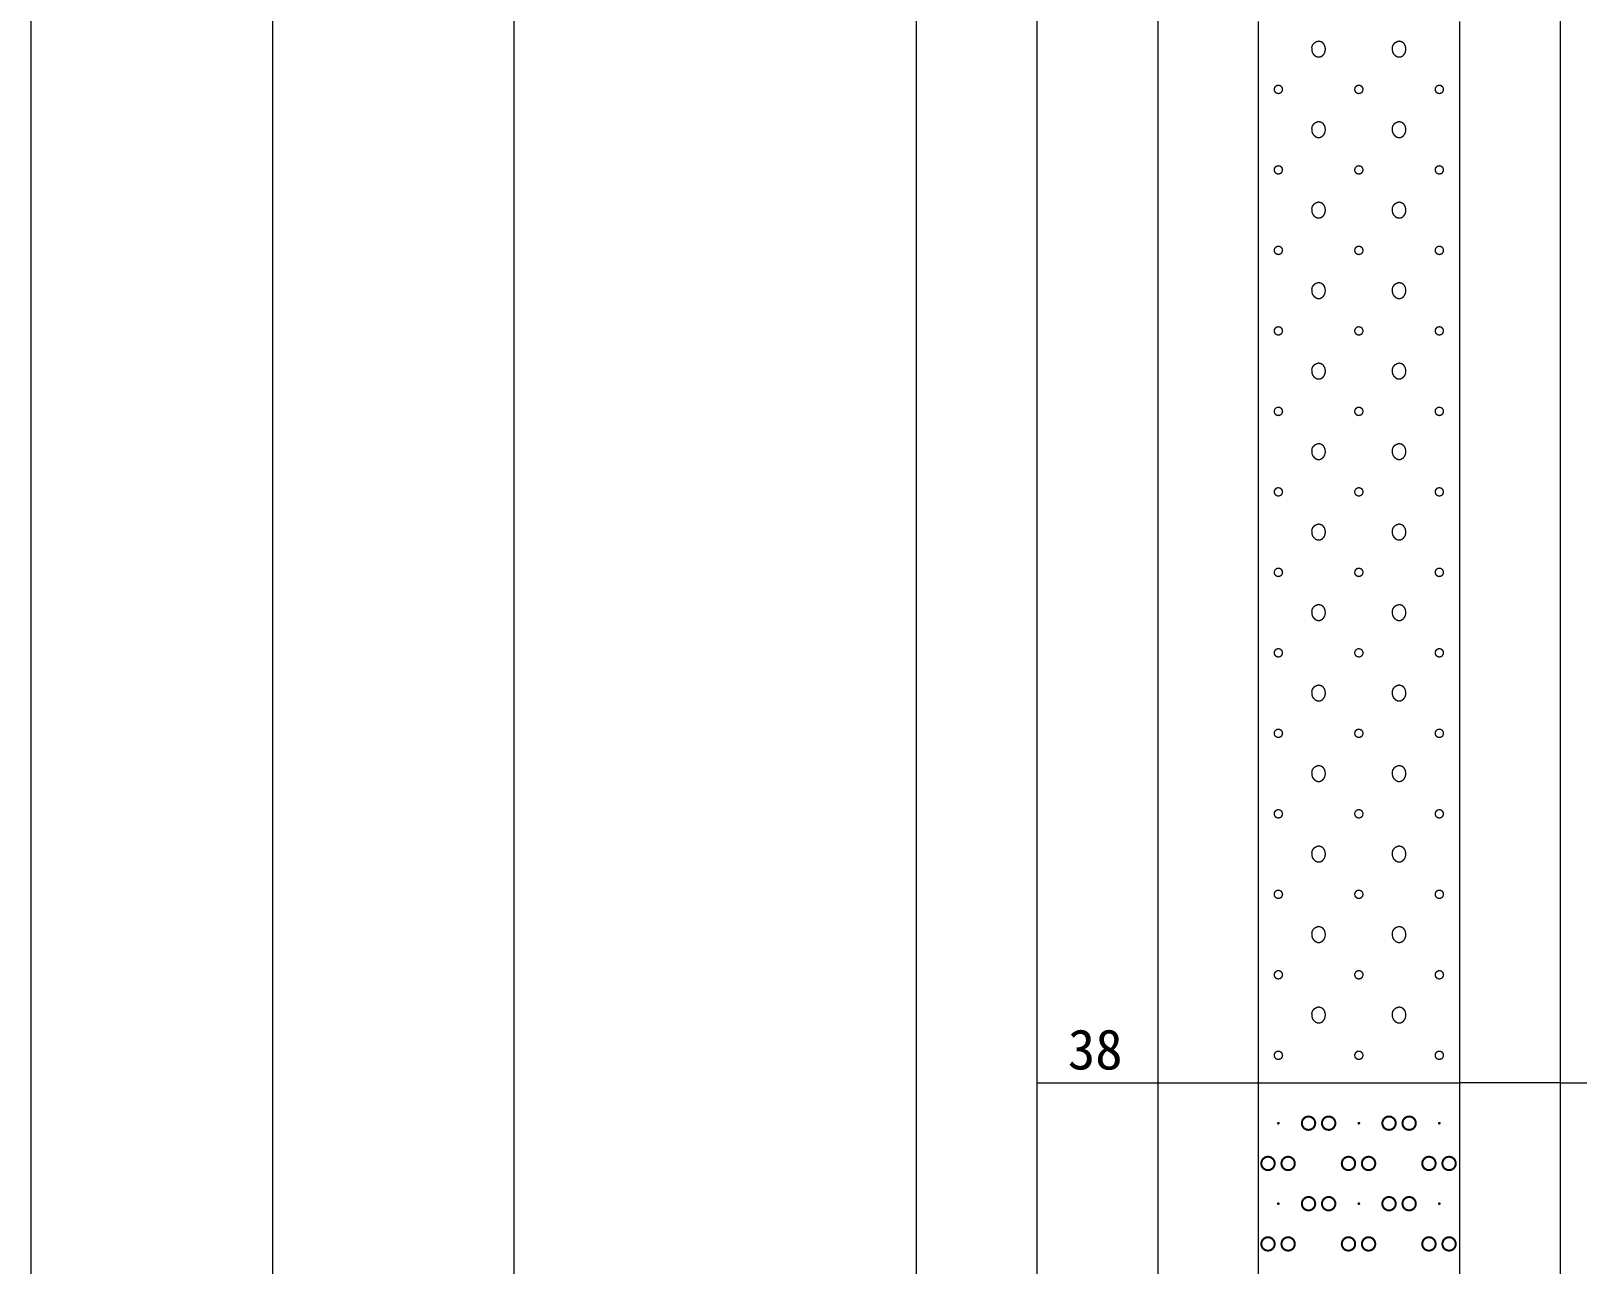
# Model space of a CAD drawing. Header units: inches. Extents: x -27 to 109, y -724 to 26.
# Drawn here: x 5.88 to 21.25, y -110.3 to -98.05 of the extents above; entities that cross this region are included whole.
import ezdxf

# ---------------------------------------------------------------- set-up
doc = ezdxf.new("R2010")
doc.units = ezdxf.units.IN
doc.header["$MEASUREMENT"] = 0
doc.layers.get('0').update_dxf_attribs({"lineweight": 0})
doc.styles.add('宋体', font='')
doc.styles.get('宋体').set_extended_font_data('宋体')

# ---------------------------------------------------------------- blocks, each defined once
blk = doc.blocks.new('lr_block_32')
at = {"color": 7, "const_width": 0.0133}
for points in [[(18.748, -98.229), (18.746, -98.212), (18.742, -98.194), (18.735, -98.181), (18.726, -98.168), (18.711, -98.156), (18.682, -98.148), (18.658, -98.156), (18.641, -98.165), (18.629, -98.177), (18.618, -98.194), (18.614, -98.212), (18.615, -98.229), (18.616, -98.246), (18.621, -98.264), (18.631, -98.28), (18.652, -98.3), (18.672, -98.308), (18.692, -98.308), (18.699, -98.306), (18.717, -98.297), (18.732, -98.28), (18.742, -98.262), (18.746, -98.246), (18.748, -98.229)], [(19.548, -98.229), (19.546, -98.212), (19.542, -98.194), (19.535, -98.181), (19.526, -98.168), (19.511, -98.156), (19.482, -98.148), (19.458, -98.156), (19.441, -98.165), (19.429, -98.177), (19.418, -98.194), (19.414, -98.212), (19.415, -98.229), (19.416, -98.246), (19.421, -98.264), (19.431, -98.28), (19.452, -98.3), (19.472, -98.308), (19.492, -98.308), (19.499, -98.306), (19.517, -98.297), (19.532, -98.28), (19.542, -98.262), (19.546, -98.246), (19.548, -98.229)], [(18.323, -98.629), (18.321, -98.618), (18.317, -98.608), (18.311, -98.6), (18.302, -98.593), (18.292, -98.589), (18.282, -98.588), (18.271, -98.589), (18.261, -98.593), (18.253, -98.6), (18.246, -98.608), (18.242, -98.618), (18.241, -98.629), (18.242, -98.639), (18.246, -98.649), (18.253, -98.658), (18.261, -98.664), (18.271, -98.668), (18.282, -98.67), (18.292, -98.668), (18.302, -98.664), (18.311, -98.658), (18.317, -98.649), (18.321, -98.639), (18.323, -98.629)], [(19.123, -98.629), (19.121, -98.618), (19.117, -98.608), (19.111, -98.6), (19.102, -98.593), (19.092, -98.589), (19.082, -98.588), (19.071, -98.589), (19.061, -98.593), (19.053, -98.6), (19.046, -98.608), (19.042, -98.618), (19.041, -98.629), (19.042, -98.639), (19.046, -98.649), (19.053, -98.658), (19.061, -98.664), (19.071, -98.668), (19.082, -98.67), (19.092, -98.668), (19.102, -98.664), (19.111, -98.658), (19.117, -98.649), (19.121, -98.639), (19.123, -98.629)], [(19.923, -98.629), (19.921, -98.618), (19.917, -98.608), (19.911, -98.6), (19.902, -98.593), (19.892, -98.589), (19.882, -98.588), (19.871, -98.589), (19.861, -98.593), (19.853, -98.6), (19.846, -98.608), (19.842, -98.618), (19.841, -98.629), (19.842, -98.639), (19.846, -98.649), (19.853, -98.658), (19.861, -98.664), (19.871, -98.668), (19.882, -98.67), (19.892, -98.668), (19.902, -98.664), (19.911, -98.658), (19.917, -98.649), (19.921, -98.639), (19.923, -98.629)], [(18.748, -99.029), (18.746, -99.012), (18.742, -98.994), (18.735, -98.981), (18.726, -98.968), (18.711, -98.956), (18.682, -98.948), (18.658, -98.956), (18.641, -98.965), (18.629, -98.977), (18.618, -98.994), (18.614, -99.012), (18.615, -99.029), (18.616, -99.046), (18.621, -99.064), (18.631, -99.08), (18.652, -99.1), (18.672, -99.108), (18.692, -99.108), (18.699, -99.106), (18.717, -99.097), (18.732, -99.08), (18.742, -99.062), (18.746, -99.046), (18.748, -99.029)], [(19.548, -99.029), (19.546, -99.012), (19.542, -98.994), (19.535, -98.981), (19.526, -98.968), (19.511, -98.956), (19.482, -98.948), (19.458, -98.956), (19.441, -98.965), (19.429, -98.977), (19.418, -98.994), (19.414, -99.012), (19.415, -99.029), (19.416, -99.046), (19.421, -99.064), (19.431, -99.08), (19.452, -99.1), (19.472, -99.108), (19.492, -99.108), (19.499, -99.106), (19.517, -99.097), (19.532, -99.08), (19.542, -99.062), (19.546, -99.046), (19.548, -99.029)], [(18.323, -99.429), (18.321, -99.418), (18.317, -99.408), (18.311, -99.4), (18.302, -99.393), (18.292, -99.389), (18.282, -99.388), (18.271, -99.389), (18.261, -99.393), (18.253, -99.4), (18.246, -99.408), (18.242, -99.418), (18.241, -99.429), (18.242, -99.439), (18.246, -99.449), (18.253, -99.458), (18.261, -99.464), (18.271, -99.468), (18.282, -99.47), (18.292, -99.468), (18.302, -99.464), (18.311, -99.458), (18.317, -99.449), (18.321, -99.439), (18.323, -99.429)], [(19.123, -99.429), (19.121, -99.418), (19.117, -99.408), (19.111, -99.4), (19.102, -99.393), (19.092, -99.389), (19.082, -99.388), (19.071, -99.389), (19.061, -99.393), (19.053, -99.4), (19.046, -99.408), (19.042, -99.418), (19.041, -99.429), (19.042, -99.439), (19.046, -99.449), (19.053, -99.458), (19.061, -99.464), (19.071, -99.468), (19.082, -99.47), (19.092, -99.468), (19.102, -99.464), (19.111, -99.458), (19.117, -99.449), (19.121, -99.439), (19.123, -99.429)], [(19.923, -99.429), (19.921, -99.418), (19.917, -99.408), (19.911, -99.4), (19.902, -99.393), (19.892, -99.389), (19.882, -99.388), (19.871, -99.389), (19.861, -99.393), (19.853, -99.4), (19.846, -99.408), (19.842, -99.418), (19.841, -99.429), (19.842, -99.439), (19.846, -99.449), (19.853, -99.458), (19.861, -99.464), (19.871, -99.468), (19.882, -99.47), (19.892, -99.468), (19.902, -99.464), (19.911, -99.458), (19.917, -99.449), (19.921, -99.439), (19.923, -99.429)], [(18.748, -99.829), (18.746, -99.812), (18.742, -99.794), (18.735, -99.781), (18.726, -99.768), (18.711, -99.756), (18.682, -99.748), (18.658, -99.756), (18.641, -99.765), (18.629, -99.777), (18.618, -99.794), (18.614, -99.812), (18.615, -99.829), (18.616, -99.846), (18.621, -99.864), (18.631, -99.88), (18.652, -99.9), (18.672, -99.908), (18.692, -99.908), (18.699, -99.906), (18.717, -99.897), (18.732, -99.88), (18.742, -99.862), (18.746, -99.846), (18.748, -99.829)], [(19.548, -99.829), (19.546, -99.812), (19.542, -99.794), (19.535, -99.781), (19.526, -99.768), (19.511, -99.756), (19.482, -99.748), (19.458, -99.756), (19.441, -99.765), (19.429, -99.777), (19.418, -99.794), (19.414, -99.812), (19.415, -99.829), (19.416, -99.846), (19.421, -99.864), (19.431, -99.88), (19.452, -99.9), (19.472, -99.908), (19.492, -99.908), (19.499, -99.906), (19.517, -99.897), (19.532, -99.88), (19.542, -99.862), (19.546, -99.846), (19.548, -99.829)], [(18.323, -100.229), (18.321, -100.218), (18.317, -100.208), (18.311, -100.2), (18.302, -100.193), (18.292, -100.189), (18.282, -100.188), (18.271, -100.189), (18.261, -100.193), (18.253, -100.2), (18.246, -100.208), (18.242, -100.218), (18.241, -100.229), (18.242, -100.239), (18.246, -100.249), (18.253, -100.258), (18.261, -100.264), (18.271, -100.268), (18.282, -100.27), (18.292, -100.268), (18.302, -100.264), (18.311, -100.258), (18.317, -100.249), (18.321, -100.239), (18.323, -100.229)], [(19.123, -100.229), (19.121, -100.218), (19.117, -100.208), (19.111, -100.2), (19.102, -100.193), (19.092, -100.189), (19.082, -100.188), (19.071, -100.189), (19.061, -100.193), (19.053, -100.2), (19.046, -100.208), (19.042, -100.218), (19.041, -100.229), (19.042, -100.239), (19.046, -100.249), (19.053, -100.258), (19.061, -100.264), (19.071, -100.268), (19.082, -100.27), (19.092, -100.268), (19.102, -100.264), (19.111, -100.258), (19.117, -100.249), (19.121, -100.239), (19.123, -100.229)], [(19.923, -100.229), (19.921, -100.218), (19.917, -100.208), (19.911, -100.2), (19.902, -100.193), (19.892, -100.189), (19.882, -100.188), (19.871, -100.189), (19.861, -100.193), (19.853, -100.2), (19.846, -100.208), (19.842, -100.218), (19.841, -100.229), (19.842, -100.239), (19.846, -100.249), (19.853, -100.258), (19.861, -100.264), (19.871, -100.268), (19.882, -100.27), (19.892, -100.268), (19.902, -100.264), (19.911, -100.258), (19.917, -100.249), (19.921, -100.239), (19.923, -100.229)], [(18.748, -100.629), (18.746, -100.612), (18.742, -100.594), (18.735, -100.581), (18.726, -100.568), (18.711, -100.556), (18.682, -100.548), (18.658, -100.556), (18.641, -100.565), (18.629, -100.577), (18.618, -100.594), (18.614, -100.612), (18.615, -100.629), (18.616, -100.646), (18.621, -100.664), (18.631, -100.68), (18.652, -100.7), (18.672, -100.708), (18.692, -100.708), (18.699, -100.706), (18.717, -100.697), (18.732, -100.68), (18.742, -100.662), (18.746, -100.646), (18.748, -100.629)], [(19.548, -100.629), (19.546, -100.612), (19.542, -100.594), (19.535, -100.581), (19.526, -100.568), (19.511, -100.556), (19.482, -100.548), (19.458, -100.556), (19.441, -100.565), (19.429, -100.577), (19.418, -100.594), (19.414, -100.612), (19.415, -100.629), (19.416, -100.646), (19.421, -100.664), (19.431, -100.68), (19.452, -100.7), (19.472, -100.708), (19.492, -100.708), (19.499, -100.706), (19.517, -100.697), (19.532, -100.68), (19.542, -100.662), (19.546, -100.646), (19.548, -100.629)], [(18.323, -101.029), (18.321, -101.018), (18.317, -101.008), (18.311, -101), (18.302, -100.993), (18.292, -100.989), (18.282, -100.988), (18.271, -100.989), (18.261, -100.993), (18.253, -101), (18.246, -101.008), (18.242, -101.018), (18.241, -101.029), (18.242, -101.039), (18.246, -101.049), (18.253, -101.058), (18.261, -101.064), (18.271, -101.068), (18.282, -101.07), (18.292, -101.068), (18.302, -101.064), (18.311, -101.058), (18.317, -101.049), (18.321, -101.039), (18.323, -101.029)], [(19.123, -101.029), (19.121, -101.018), (19.117, -101.008), (19.111, -101), (19.102, -100.993), (19.092, -100.989), (19.082, -100.988), (19.071, -100.989), (19.061, -100.993), (19.053, -101), (19.046, -101.008), (19.042, -101.018), (19.041, -101.029), (19.042, -101.039), (19.046, -101.049), (19.053, -101.058), (19.061, -101.064), (19.071, -101.068), (19.082, -101.07), (19.092, -101.068), (19.102, -101.064), (19.111, -101.058), (19.117, -101.049), (19.121, -101.039), (19.123, -101.029)], [(19.923, -101.029), (19.921, -101.018), (19.917, -101.008), (19.911, -101), (19.902, -100.993), (19.892, -100.989), (19.882, -100.988), (19.871, -100.989), (19.861, -100.993), (19.853, -101), (19.846, -101.008), (19.842, -101.018), (19.841, -101.029), (19.842, -101.039), (19.846, -101.049), (19.853, -101.058), (19.861, -101.064), (19.871, -101.068), (19.882, -101.07), (19.892, -101.068), (19.902, -101.064), (19.911, -101.058), (19.917, -101.049), (19.921, -101.039), (19.923, -101.029)], [(18.748, -101.429), (18.746, -101.412), (18.742, -101.394), (18.735, -101.381), (18.726, -101.368), (18.711, -101.356), (18.682, -101.348), (18.658, -101.356), (18.641, -101.365), (18.629, -101.377), (18.618, -101.394), (18.614, -101.412), (18.615, -101.429), (18.616, -101.446), (18.621, -101.464), (18.631, -101.48), (18.652, -101.5), (18.672, -101.508), (18.692, -101.508), (18.699, -101.506), (18.717, -101.497), (18.732, -101.48), (18.742, -101.462), (18.746, -101.446), (18.748, -101.429)], [(19.548, -101.429), (19.546, -101.412), (19.542, -101.394), (19.535, -101.381), (19.526, -101.368), (19.511, -101.356), (19.482, -101.348), (19.458, -101.356), (19.441, -101.365), (19.429, -101.377), (19.418, -101.394), (19.414, -101.412), (19.415, -101.429), (19.416, -101.446), (19.421, -101.464), (19.431, -101.48), (19.452, -101.5), (19.472, -101.508), (19.492, -101.508), (19.499, -101.506), (19.517, -101.497), (19.532, -101.48), (19.542, -101.462), (19.546, -101.446), (19.548, -101.429)], [(18.323, -101.829), (18.321, -101.818), (18.317, -101.808), (18.311, -101.8), (18.302, -101.793), (18.292, -101.789), (18.282, -101.788), (18.271, -101.789), (18.261, -101.793), (18.253, -101.8), (18.246, -101.808), (18.242, -101.818), (18.241, -101.829), (18.242, -101.839), (18.246, -101.849), (18.253, -101.858), (18.261, -101.864), (18.271, -101.868), (18.282, -101.87), (18.292, -101.868), (18.302, -101.864), (18.311, -101.858), (18.317, -101.849), (18.321, -101.839), (18.323, -101.829)], [(19.123, -101.829), (19.121, -101.818), (19.117, -101.808), (19.111, -101.8), (19.102, -101.793), (19.092, -101.789), (19.082, -101.788), (19.071, -101.789), (19.061, -101.793), (19.053, -101.8), (19.046, -101.808), (19.042, -101.818), (19.041, -101.829), (19.042, -101.839), (19.046, -101.849), (19.053, -101.858), (19.061, -101.864), (19.071, -101.868), (19.082, -101.87), (19.092, -101.868), (19.102, -101.864), (19.111, -101.858), (19.117, -101.849), (19.121, -101.839), (19.123, -101.829)], [(19.923, -101.829), (19.921, -101.818), (19.917, -101.808), (19.911, -101.8), (19.902, -101.793), (19.892, -101.789), (19.882, -101.788), (19.871, -101.789), (19.861, -101.793), (19.853, -101.8), (19.846, -101.808), (19.842, -101.818), (19.841, -101.829), (19.842, -101.839), (19.846, -101.849), (19.853, -101.858), (19.861, -101.864), (19.871, -101.868), (19.882, -101.87), (19.892, -101.868), (19.902, -101.864), (19.911, -101.858), (19.917, -101.849), (19.921, -101.839), (19.923, -101.829)], [(18.748, -102.229), (18.746, -102.212), (18.742, -102.194), (18.735, -102.181), (18.726, -102.168), (18.711, -102.156), (18.682, -102.148), (18.658, -102.156), (18.641, -102.165), (18.629, -102.177), (18.618, -102.194), (18.614, -102.212), (18.615, -102.229), (18.616, -102.246), (18.621, -102.264), (18.631, -102.28), (18.652, -102.3), (18.672, -102.308), (18.692, -102.308), (18.699, -102.306), (18.717, -102.297), (18.732, -102.28), (18.742, -102.262), (18.746, -102.246), (18.748, -102.229)], [(19.548, -102.229), (19.546, -102.212), (19.542, -102.194), (19.535, -102.181), (19.526, -102.168), (19.511, -102.156), (19.482, -102.148), (19.458, -102.156), (19.441, -102.165), (19.429, -102.177), (19.418, -102.194), (19.414, -102.212), (19.415, -102.229), (19.416, -102.246), (19.421, -102.264), (19.431, -102.28), (19.452, -102.3), (19.472, -102.308), (19.492, -102.308), (19.499, -102.306), (19.517, -102.297), (19.532, -102.28), (19.542, -102.262), (19.546, -102.246), (19.548, -102.229)], [(18.323, -102.629), (18.321, -102.618), (18.317, -102.608), (18.311, -102.6), (18.302, -102.593), (18.292, -102.589), (18.282, -102.588), (18.271, -102.589), (18.261, -102.593), (18.253, -102.6), (18.246, -102.608), (18.242, -102.618), (18.241, -102.629), (18.242, -102.639), (18.246, -102.649), (18.253, -102.658), (18.261, -102.664), (18.271, -102.668), (18.282, -102.67), (18.292, -102.668), (18.302, -102.664), (18.311, -102.658), (18.317, -102.649), (18.321, -102.639), (18.323, -102.629)], [(19.123, -102.629), (19.121, -102.618), (19.117, -102.608), (19.111, -102.6), (19.102, -102.593), (19.092, -102.589), (19.082, -102.588), (19.071, -102.589), (19.061, -102.593), (19.053, -102.6), (19.046, -102.608), (19.042, -102.618), (19.041, -102.629), (19.042, -102.639), (19.046, -102.649), (19.053, -102.658), (19.061, -102.664), (19.071, -102.668), (19.082, -102.67), (19.092, -102.668), (19.102, -102.664), (19.111, -102.658), (19.117, -102.649), (19.121, -102.639), (19.123, -102.629)], [(19.923, -102.629), (19.921, -102.618), (19.917, -102.608), (19.911, -102.6), (19.902, -102.593), (19.892, -102.589), (19.882, -102.588), (19.871, -102.589), (19.861, -102.593), (19.853, -102.6), (19.846, -102.608), (19.842, -102.618), (19.841, -102.629), (19.842, -102.639), (19.846, -102.649), (19.853, -102.658), (19.861, -102.664), (19.871, -102.668), (19.882, -102.67), (19.892, -102.668), (19.902, -102.664), (19.911, -102.658), (19.917, -102.649), (19.921, -102.639), (19.923, -102.629)], [(18.748, -103.029), (18.746, -103.012), (18.742, -102.994), (18.735, -102.981), (18.726, -102.968), (18.711, -102.956), (18.682, -102.948), (18.658, -102.956), (18.641, -102.965), (18.629, -102.977), (18.618, -102.994), (18.614, -103.012), (18.615, -103.029), (18.616, -103.046), (18.621, -103.064), (18.631, -103.08), (18.652, -103.1), (18.672, -103.108), (18.692, -103.108), (18.699, -103.106), (18.717, -103.097), (18.732, -103.08), (18.742, -103.062), (18.746, -103.046), (18.748, -103.029)], [(19.548, -103.029), (19.546, -103.012), (19.542, -102.994), (19.535, -102.981), (19.526, -102.968), (19.511, -102.956), (19.482, -102.948), (19.458, -102.956), (19.441, -102.965), (19.429, -102.977), (19.418, -102.994), (19.414, -103.012), (19.415, -103.029), (19.416, -103.046), (19.421, -103.064), (19.431, -103.08), (19.452, -103.1), (19.472, -103.108), (19.492, -103.108), (19.499, -103.106), (19.517, -103.097), (19.532, -103.08), (19.542, -103.062), (19.546, -103.046), (19.548, -103.029)], [(18.323, -103.429), (18.321, -103.418), (18.317, -103.408), (18.311, -103.4), (18.302, -103.393), (18.292, -103.389), (18.282, -103.388), (18.271, -103.389), (18.261, -103.393), (18.253, -103.4), (18.246, -103.408), (18.242, -103.418), (18.241, -103.429), (18.242, -103.439), (18.246, -103.449), (18.253, -103.458), (18.261, -103.464), (18.271, -103.468), (18.282, -103.47), (18.292, -103.468), (18.302, -103.464), (18.311, -103.458), (18.317, -103.449), (18.321, -103.439), (18.323, -103.429)], [(19.123, -103.429), (19.121, -103.418), (19.117, -103.408), (19.111, -103.4), (19.102, -103.393), (19.092, -103.389), (19.082, -103.388), (19.071, -103.389), (19.061, -103.393), (19.053, -103.4), (19.046, -103.408), (19.042, -103.418), (19.041, -103.429), (19.042, -103.439), (19.046, -103.449), (19.053, -103.458), (19.061, -103.464), (19.071, -103.468), (19.082, -103.47), (19.092, -103.468), (19.102, -103.464), (19.111, -103.458), (19.117, -103.449), (19.121, -103.439), (19.123, -103.429)], [(19.923, -103.429), (19.921, -103.418), (19.917, -103.408), (19.911, -103.4), (19.902, -103.393), (19.892, -103.389), (19.882, -103.388), (19.871, -103.389), (19.861, -103.393), (19.853, -103.4), (19.846, -103.408), (19.842, -103.418), (19.841, -103.429), (19.842, -103.439), (19.846, -103.449), (19.853, -103.458), (19.861, -103.464), (19.871, -103.468), (19.882, -103.47), (19.892, -103.468), (19.902, -103.464), (19.911, -103.458), (19.917, -103.449), (19.921, -103.439), (19.923, -103.429)], [(18.748, -103.829), (18.746, -103.812), (18.742, -103.794), (18.735, -103.781), (18.726, -103.768), (18.711, -103.756), (18.682, -103.748), (18.658, -103.756), (18.641, -103.765), (18.629, -103.777), (18.618, -103.794), (18.614, -103.812), (18.615, -103.829), (18.616, -103.846), (18.621, -103.864), (18.631, -103.88), (18.652, -103.9), (18.672, -103.908), (18.692, -103.908), (18.699, -103.906), (18.717, -103.897), (18.732, -103.88), (18.742, -103.862), (18.746, -103.846), (18.748, -103.829)], [(19.548, -103.829), (19.546, -103.812), (19.542, -103.794), (19.535, -103.781), (19.526, -103.768), (19.511, -103.756), (19.482, -103.748), (19.458, -103.756), (19.441, -103.765), (19.429, -103.777), (19.418, -103.794), (19.414, -103.812), (19.415, -103.829), (19.416, -103.846), (19.421, -103.864), (19.431, -103.88), (19.452, -103.9), (19.472, -103.908), (19.492, -103.908), (19.499, -103.906), (19.517, -103.897), (19.532, -103.88), (19.542, -103.862), (19.546, -103.846), (19.548, -103.829)], [(18.323, -104.229), (18.321, -104.218), (18.317, -104.208), (18.311, -104.2), (18.302, -104.193), (18.292, -104.189), (18.282, -104.188), (18.271, -104.189), (18.261, -104.193), (18.253, -104.2), (18.246, -104.208), (18.242, -104.218), (18.241, -104.229), (18.242, -104.239), (18.246, -104.249), (18.253, -104.258), (18.261, -104.264), (18.271, -104.268), (18.282, -104.27), (18.292, -104.268), (18.302, -104.264), (18.311, -104.258), (18.317, -104.249), (18.321, -104.239), (18.323, -104.229)], [(19.123, -104.229), (19.121, -104.218), (19.117, -104.208), (19.111, -104.2), (19.102, -104.193), (19.092, -104.189), (19.082, -104.188), (19.071, -104.189), (19.061, -104.193), (19.053, -104.2), (19.046, -104.208), (19.042, -104.218), (19.041, -104.229), (19.042, -104.239), (19.046, -104.249), (19.053, -104.258), (19.061, -104.264), (19.071, -104.268), (19.082, -104.27), (19.092, -104.268), (19.102, -104.264), (19.111, -104.258), (19.117, -104.249), (19.121, -104.239), (19.123, -104.229)], [(19.923, -104.229), (19.921, -104.218), (19.917, -104.208), (19.911, -104.2), (19.902, -104.193), (19.892, -104.189), (19.882, -104.188), (19.871, -104.189), (19.861, -104.193), (19.853, -104.2), (19.846, -104.208), (19.842, -104.218), (19.841, -104.229), (19.842, -104.239), (19.846, -104.249), (19.853, -104.258), (19.861, -104.264), (19.871, -104.268), (19.882, -104.27), (19.892, -104.268), (19.902, -104.264), (19.911, -104.258), (19.917, -104.249), (19.921, -104.239), (19.923, -104.229)], [(18.748, -104.629), (18.746, -104.612), (18.742, -104.594), (18.735, -104.581), (18.726, -104.568), (18.711, -104.556), (18.682, -104.548), (18.658, -104.556), (18.641, -104.565), (18.629, -104.577), (18.618, -104.594), (18.614, -104.612), (18.615, -104.629), (18.616, -104.646), (18.621, -104.664), (18.631, -104.68), (18.652, -104.7), (18.672, -104.708), (18.692, -104.708), (18.699, -104.706), (18.717, -104.697), (18.732, -104.68), (18.742, -104.662), (18.746, -104.646), (18.748, -104.629)], [(19.548, -104.629), (19.546, -104.612), (19.542, -104.594), (19.535, -104.581), (19.526, -104.568), (19.511, -104.556), (19.482, -104.548), (19.458, -104.556), (19.441, -104.565), (19.429, -104.577), (19.418, -104.594), (19.414, -104.612), (19.415, -104.629), (19.416, -104.646), (19.421, -104.664), (19.431, -104.68), (19.452, -104.7), (19.472, -104.708), (19.492, -104.708), (19.499, -104.706), (19.517, -104.697), (19.532, -104.68), (19.542, -104.662), (19.546, -104.646), (19.548, -104.629)], [(18.323, -105.029), (18.321, -105.018), (18.317, -105.008), (18.311, -105), (18.302, -104.993), (18.292, -104.989), (18.282, -104.988), (18.271, -104.989), (18.261, -104.993), (18.253, -105), (18.246, -105.008), (18.242, -105.018), (18.241, -105.029), (18.242, -105.039), (18.246, -105.049), (18.253, -105.058), (18.261, -105.064), (18.271, -105.068), (18.282, -105.07), (18.292, -105.068), (18.302, -105.064), (18.311, -105.058), (18.317, -105.049), (18.321, -105.039), (18.323, -105.029)], [(19.123, -105.029), (19.121, -105.018), (19.117, -105.008), (19.111, -105), (19.102, -104.993), (19.092, -104.989), (19.082, -104.988), (19.071, -104.989), (19.061, -104.993), (19.053, -105), (19.046, -105.008), (19.042, -105.018), (19.041, -105.029), (19.042, -105.039), (19.046, -105.049), (19.053, -105.058), (19.061, -105.064), (19.071, -105.068), (19.082, -105.07), (19.092, -105.068), (19.102, -105.064), (19.111, -105.058), (19.117, -105.049), (19.121, -105.039), (19.123, -105.029)], [(19.923, -105.029), (19.921, -105.018), (19.917, -105.008), (19.911, -105), (19.902, -104.993), (19.892, -104.989), (19.882, -104.988), (19.871, -104.989), (19.861, -104.993), (19.853, -105), (19.846, -105.008), (19.842, -105.018), (19.841, -105.029), (19.842, -105.039), (19.846, -105.049), (19.853, -105.058), (19.861, -105.064), (19.871, -105.068), (19.882, -105.07), (19.892, -105.068), (19.902, -105.064), (19.911, -105.058), (19.917, -105.049), (19.921, -105.039), (19.923, -105.029)], [(18.748, -105.429), (18.746, -105.412), (18.742, -105.394), (18.735, -105.381), (18.726, -105.368), (18.711, -105.356), (18.682, -105.348), (18.658, -105.356), (18.641, -105.365), (18.629, -105.377), (18.618, -105.394), (18.614, -105.412), (18.615, -105.429), (18.616, -105.446), (18.621, -105.464), (18.631, -105.48), (18.652, -105.5), (18.672, -105.508), (18.692, -105.508), (18.699, -105.506), (18.717, -105.497), (18.732, -105.48), (18.742, -105.462), (18.746, -105.446), (18.748, -105.429)], [(19.548, -105.429), (19.546, -105.412), (19.542, -105.394), (19.535, -105.381), (19.526, -105.368), (19.511, -105.356), (19.482, -105.348), (19.458, -105.356), (19.441, -105.365), (19.429, -105.377), (19.418, -105.394), (19.414, -105.412), (19.415, -105.429), (19.416, -105.446), (19.421, -105.464), (19.431, -105.48), (19.452, -105.5), (19.472, -105.508), (19.492, -105.508), (19.499, -105.506), (19.517, -105.497), (19.532, -105.48), (19.542, -105.462), (19.546, -105.446), (19.548, -105.429)], [(18.323, -105.829), (18.321, -105.818), (18.317, -105.808), (18.311, -105.8), (18.302, -105.793), (18.292, -105.789), (18.282, -105.788), (18.271, -105.789), (18.261, -105.793), (18.253, -105.8), (18.246, -105.808), (18.242, -105.818), (18.241, -105.829), (18.242, -105.839), (18.246, -105.849), (18.253, -105.858), (18.261, -105.864), (18.271, -105.868), (18.282, -105.87), (18.292, -105.868), (18.302, -105.864), (18.311, -105.858), (18.317, -105.849), (18.321, -105.839), (18.323, -105.829)], [(19.123, -105.829), (19.121, -105.818), (19.117, -105.808), (19.111, -105.8), (19.102, -105.793), (19.092, -105.789), (19.082, -105.788), (19.071, -105.789), (19.061, -105.793), (19.053, -105.8), (19.046, -105.808), (19.042, -105.818), (19.041, -105.829), (19.042, -105.839), (19.046, -105.849), (19.053, -105.858), (19.061, -105.864), (19.071, -105.868), (19.082, -105.87), (19.092, -105.868), (19.102, -105.864), (19.111, -105.858), (19.117, -105.849), (19.121, -105.839), (19.123, -105.829)], [(19.923, -105.829), (19.921, -105.818), (19.917, -105.808), (19.911, -105.8), (19.902, -105.793), (19.892, -105.789), (19.882, -105.788), (19.871, -105.789), (19.861, -105.793), (19.853, -105.8), (19.846, -105.808), (19.842, -105.818), (19.841, -105.829), (19.842, -105.839), (19.846, -105.849), (19.853, -105.858), (19.861, -105.864), (19.871, -105.868), (19.882, -105.87), (19.892, -105.868), (19.902, -105.864), (19.911, -105.858), (19.917, -105.849), (19.921, -105.839), (19.923, -105.829)], [(18.748, -106.229), (18.746, -106.212), (18.742, -106.194), (18.735, -106.181), (18.726, -106.168), (18.711, -106.156), (18.682, -106.148), (18.658, -106.156), (18.641, -106.165), (18.629, -106.177), (18.618, -106.194), (18.614, -106.212), (18.615, -106.229), (18.616, -106.246), (18.621, -106.264), (18.631, -106.28), (18.652, -106.3), (18.672, -106.308), (18.692, -106.308), (18.699, -106.306), (18.717, -106.297), (18.732, -106.28), (18.742, -106.262), (18.746, -106.246), (18.748, -106.229)], [(19.548, -106.229), (19.546, -106.212), (19.542, -106.194), (19.535, -106.181), (19.526, -106.168), (19.511, -106.156), (19.482, -106.148), (19.458, -106.156), (19.441, -106.165), (19.429, -106.177), (19.418, -106.194), (19.414, -106.212), (19.415, -106.229), (19.416, -106.246), (19.421, -106.264), (19.431, -106.28), (19.452, -106.3), (19.472, -106.308), (19.492, -106.308), (19.499, -106.306), (19.517, -106.297), (19.532, -106.28), (19.542, -106.262), (19.546, -106.246), (19.548, -106.229)], [(18.323, -106.629), (18.321, -106.618), (18.317, -106.608), (18.311, -106.6), (18.302, -106.593), (18.292, -106.589), (18.282, -106.588), (18.271, -106.589), (18.261, -106.593), (18.253, -106.6), (18.246, -106.608), (18.242, -106.618), (18.241, -106.629), (18.242, -106.639), (18.246, -106.649), (18.253, -106.658), (18.261, -106.664), (18.271, -106.668), (18.282, -106.67), (18.292, -106.668), (18.302, -106.664), (18.311, -106.658), (18.317, -106.649), (18.321, -106.639), (18.323, -106.629)], [(19.123, -106.629), (19.121, -106.618), (19.117, -106.608), (19.111, -106.6), (19.102, -106.593), (19.092, -106.589), (19.082, -106.588), (19.071, -106.589), (19.061, -106.593), (19.053, -106.6), (19.046, -106.608), (19.042, -106.618), (19.041, -106.629), (19.042, -106.639), (19.046, -106.649), (19.053, -106.658), (19.061, -106.664), (19.071, -106.668), (19.082, -106.67), (19.092, -106.668), (19.102, -106.664), (19.111, -106.658), (19.117, -106.649), (19.121, -106.639), (19.123, -106.629)], [(19.923, -106.629), (19.921, -106.618), (19.917, -106.608), (19.911, -106.6), (19.902, -106.593), (19.892, -106.589), (19.882, -106.588), (19.871, -106.589), (19.861, -106.593), (19.853, -106.6), (19.846, -106.608), (19.842, -106.618), (19.841, -106.629), (19.842, -106.639), (19.846, -106.649), (19.853, -106.658), (19.861, -106.664), (19.871, -106.668), (19.882, -106.67), (19.892, -106.668), (19.902, -106.664), (19.911, -106.658), (19.917, -106.649), (19.921, -106.639), (19.923, -106.629)], [(18.748, -107.029), (18.746, -107.012), (18.742, -106.994), (18.735, -106.981), (18.726, -106.968), (18.711, -106.956), (18.682, -106.948), (18.658, -106.956), (18.641, -106.965), (18.629, -106.977), (18.618, -106.994), (18.614, -107.012), (18.615, -107.029), (18.616, -107.046), (18.621, -107.064), (18.631, -107.08), (18.652, -107.1), (18.672, -107.108), (18.692, -107.108), (18.699, -107.106), (18.717, -107.097), (18.732, -107.08), (18.742, -107.062), (18.746, -107.046), (18.748, -107.029)], [(19.548, -107.029), (19.546, -107.012), (19.542, -106.994), (19.535, -106.981), (19.526, -106.968), (19.511, -106.956), (19.482, -106.948), (19.458, -106.956), (19.441, -106.965), (19.429, -106.977), (19.418, -106.994), (19.414, -107.012), (19.415, -107.029), (19.416, -107.046), (19.421, -107.064), (19.431, -107.08), (19.452, -107.1), (19.472, -107.108), (19.492, -107.108), (19.499, -107.106), (19.517, -107.097), (19.532, -107.08), (19.542, -107.062), (19.546, -107.046), (19.548, -107.029)], [(18.323, -107.429), (18.321, -107.418), (18.317, -107.408), (18.311, -107.4), (18.302, -107.393), (18.292, -107.389), (18.282, -107.388), (18.271, -107.389), (18.261, -107.393), (18.253, -107.4), (18.246, -107.408), (18.242, -107.418), (18.241, -107.429), (18.242, -107.439), (18.246, -107.449), (18.253, -107.458), (18.261, -107.464), (18.271, -107.468), (18.282, -107.47), (18.292, -107.468), (18.302, -107.464), (18.311, -107.458), (18.317, -107.449), (18.321, -107.439), (18.323, -107.429)], [(19.123, -107.429), (19.121, -107.418), (19.117, -107.408), (19.111, -107.4), (19.102, -107.393), (19.092, -107.389), (19.082, -107.388), (19.071, -107.389), (19.061, -107.393), (19.053, -107.4), (19.046, -107.408), (19.042, -107.418), (19.041, -107.429), (19.042, -107.439), (19.046, -107.449), (19.053, -107.458), (19.061, -107.464), (19.071, -107.468), (19.082, -107.47), (19.092, -107.468), (19.102, -107.464), (19.111, -107.458), (19.117, -107.449), (19.121, -107.439), (19.123, -107.429)], [(19.923, -107.429), (19.921, -107.418), (19.917, -107.408), (19.911, -107.4), (19.902, -107.393), (19.892, -107.389), (19.882, -107.388), (19.871, -107.389), (19.861, -107.393), (19.853, -107.4), (19.846, -107.408), (19.842, -107.418), (19.841, -107.429), (19.842, -107.439), (19.846, -107.449), (19.853, -107.458), (19.861, -107.464), (19.871, -107.468), (19.882, -107.47), (19.892, -107.468), (19.902, -107.464), (19.911, -107.458), (19.917, -107.449), (19.921, -107.439), (19.923, -107.429)], [(18.748, -107.829), (18.746, -107.812), (18.742, -107.794), (18.735, -107.781), (18.726, -107.768), (18.711, -107.756), (18.682, -107.748), (18.658, -107.756), (18.641, -107.765), (18.629, -107.777), (18.618, -107.794), (18.614, -107.812), (18.615, -107.829), (18.616, -107.846), (18.621, -107.864), (18.631, -107.88), (18.652, -107.9), (18.672, -107.908), (18.692, -107.908), (18.699, -107.906), (18.717, -107.897), (18.732, -107.88), (18.742, -107.862), (18.746, -107.846), (18.748, -107.829)], [(19.548, -107.829), (19.546, -107.812), (19.542, -107.794), (19.535, -107.781), (19.526, -107.768), (19.511, -107.756), (19.482, -107.748), (19.458, -107.756), (19.441, -107.765), (19.429, -107.777), (19.418, -107.794), (19.414, -107.812), (19.415, -107.829), (19.416, -107.846), (19.421, -107.864), (19.431, -107.88), (19.452, -107.9), (19.472, -107.908), (19.492, -107.908), (19.499, -107.906), (19.517, -107.897), (19.532, -107.88), (19.542, -107.862), (19.546, -107.846), (19.548, -107.829)], [(18.323, -108.229), (18.321, -108.218), (18.317, -108.208), (18.311, -108.2), (18.302, -108.193), (18.292, -108.189), (18.282, -108.188), (18.271, -108.189), (18.261, -108.193), (18.253, -108.2), (18.246, -108.208), (18.242, -108.218), (18.241, -108.229), (18.242, -108.239), (18.246, -108.249), (18.253, -108.258), (18.261, -108.264), (18.271, -108.268), (18.282, -108.27), (18.292, -108.268), (18.302, -108.264), (18.311, -108.258), (18.317, -108.249), (18.321, -108.239), (18.323, -108.229)], [(19.123, -108.229), (19.121, -108.218), (19.117, -108.208), (19.111, -108.2), (19.102, -108.193), (19.092, -108.189), (19.082, -108.188), (19.071, -108.189), (19.061, -108.193), (19.053, -108.2), (19.046, -108.208), (19.042, -108.218), (19.041, -108.229), (19.042, -108.239), (19.046, -108.249), (19.053, -108.258), (19.061, -108.264), (19.071, -108.268), (19.082, -108.27), (19.092, -108.268), (19.102, -108.264), (19.111, -108.258), (19.117, -108.249), (19.121, -108.239), (19.123, -108.229)], [(19.923, -108.229), (19.921, -108.218), (19.917, -108.208), (19.911, -108.2), (19.902, -108.193), (19.892, -108.189), (19.882, -108.188), (19.871, -108.189), (19.861, -108.193), (19.853, -108.2), (19.846, -108.208), (19.842, -108.218), (19.841, -108.229), (19.842, -108.239), (19.846, -108.249), (19.853, -108.258), (19.861, -108.264), (19.871, -108.268), (19.882, -108.27), (19.892, -108.268), (19.902, -108.264), (19.911, -108.258), (19.917, -108.249), (19.921, -108.239), (19.923, -108.229)]]:
    blk.add_lwpolyline(points, dxfattribs=at)
blk = doc.blocks.new('lr_block_33')
at = {"true_color": 0x000000}
for points in [[(18.295, -108.907), (18.295, -108.904), (18.295, -108.9), (18.293, -108.897), (18.291, -108.894), (18.288, -108.892), (18.285, -108.891), (18.282, -108.89), (18.278, -108.891), (18.275, -108.892), (18.272, -108.894), (18.27, -108.897), (18.269, -108.9), (18.268, -108.904), (18.269, -108.907), (18.27, -108.91), (18.272, -108.913), (18.275, -108.915), (18.278, -108.917), (18.282, -108.917), (18.285, -108.917), (18.288, -108.915), (18.291, -108.913), (18.293, -108.91)], [(19.095, -108.907), (19.095, -108.904), (19.095, -108.9), (19.093, -108.897), (19.091, -108.894), (19.088, -108.892), (19.085, -108.891), (19.082, -108.89), (19.078, -108.891), (19.075, -108.892), (19.072, -108.894), (19.07, -108.897), (19.069, -108.9), (19.068, -108.904), (19.069, -108.907), (19.07, -108.91), (19.072, -108.913), (19.075, -108.915), (19.078, -108.917), (19.082, -108.917), (19.085, -108.917), (19.088, -108.915), (19.091, -108.913), (19.093, -108.91)], [(19.895, -108.907), (19.895, -108.904), (19.895, -108.9), (19.893, -108.897), (19.891, -108.894), (19.888, -108.892), (19.885, -108.891), (19.882, -108.89), (19.878, -108.891), (19.875, -108.892), (19.872, -108.894), (19.87, -108.897), (19.869, -108.9), (19.868, -108.904), (19.869, -108.907), (19.87, -108.91), (19.872, -108.913), (19.875, -108.915), (19.878, -108.917), (19.882, -108.917), (19.885, -108.917), (19.888, -108.915), (19.891, -108.913), (19.893, -108.91)], [(18.295, -109.707), (18.295, -109.704), (18.295, -109.7), (18.293, -109.697), (18.291, -109.694), (18.288, -109.692), (18.285, -109.691), (18.282, -109.69), (18.278, -109.691), (18.275, -109.692), (18.272, -109.694), (18.27, -109.697), (18.269, -109.7), (18.268, -109.704), (18.269, -109.707), (18.27, -109.71), (18.272, -109.713), (18.275, -109.715), (18.278, -109.717), (18.282, -109.717), (18.285, -109.717), (18.288, -109.715), (18.291, -109.713), (18.293, -109.71)], [(19.095, -109.707), (19.095, -109.704), (19.095, -109.7), (19.093, -109.697), (19.091, -109.694), (19.088, -109.692), (19.085, -109.691), (19.082, -109.69), (19.078, -109.691), (19.075, -109.692), (19.072, -109.694), (19.07, -109.697), (19.069, -109.7), (19.068, -109.704), (19.069, -109.707), (19.07, -109.71), (19.072, -109.713), (19.075, -109.715), (19.078, -109.717), (19.082, -109.717), (19.085, -109.717), (19.088, -109.715), (19.091, -109.713), (19.093, -109.71)], [(19.895, -109.707), (19.895, -109.704), (19.895, -109.7), (19.893, -109.697), (19.891, -109.694), (19.888, -109.692), (19.885, -109.691), (19.882, -109.69), (19.878, -109.691), (19.875, -109.692), (19.872, -109.694), (19.87, -109.697), (19.869, -109.7), (19.868, -109.704), (19.869, -109.707), (19.87, -109.71), (19.872, -109.713), (19.875, -109.715), (19.878, -109.717), (19.882, -109.717), (19.885, -109.717), (19.888, -109.715), (19.891, -109.713), (19.893, -109.71)]]:
    blk.add_hatch(color=18, dxfattribs=at).paths.add_polyline_path(points, flags=17)
at = {"color": 7, "const_width": 0.02}
for points in [[(18.648, -108.904), (18.646, -108.887), (18.639, -108.87), (18.629, -108.857), (18.615, -108.846), (18.599, -108.839), (18.582, -108.837), (18.564, -108.839), (18.548, -108.846), (18.534, -108.857), (18.524, -108.87), (18.517, -108.887), (18.515, -108.904), (18.517, -108.921), (18.524, -108.937), (18.534, -108.951), (18.548, -108.961), (18.564, -108.968), (18.582, -108.97), (18.599, -108.968), (18.615, -108.961), (18.629, -108.951), (18.639, -108.937), (18.646, -108.921), (18.648, -108.904)], [(18.848, -108.904), (18.846, -108.887), (18.839, -108.87), (18.829, -108.857), (18.815, -108.846), (18.799, -108.839), (18.782, -108.837), (18.764, -108.839), (18.748, -108.846), (18.734, -108.857), (18.724, -108.87), (18.717, -108.887), (18.715, -108.904), (18.717, -108.921), (18.724, -108.937), (18.734, -108.951), (18.748, -108.961), (18.764, -108.968), (18.782, -108.97), (18.799, -108.968), (18.815, -108.961), (18.829, -108.951), (18.839, -108.937), (18.846, -108.921), (18.848, -108.904)], [(19.448, -108.904), (19.446, -108.887), (19.439, -108.87), (19.429, -108.857), (19.415, -108.846), (19.399, -108.839), (19.382, -108.837), (19.364, -108.839), (19.348, -108.846), (19.334, -108.857), (19.324, -108.87), (19.317, -108.887), (19.315, -108.904), (19.317, -108.921), (19.324, -108.937), (19.334, -108.951), (19.348, -108.961), (19.364, -108.968), (19.382, -108.97), (19.399, -108.968), (19.415, -108.961), (19.429, -108.951), (19.439, -108.937), (19.446, -108.921), (19.448, -108.904)], [(19.648, -108.904), (19.646, -108.887), (19.639, -108.87), (19.629, -108.857), (19.615, -108.846), (19.599, -108.839), (19.582, -108.837), (19.564, -108.839), (19.548, -108.846), (19.534, -108.857), (19.524, -108.87), (19.517, -108.887), (19.515, -108.904), (19.517, -108.921), (19.524, -108.937), (19.534, -108.951), (19.548, -108.961), (19.564, -108.968), (19.582, -108.97), (19.599, -108.968), (19.615, -108.961), (19.629, -108.951), (19.639, -108.937), (19.646, -108.921), (19.648, -108.904)], [(18.245, -109.304), (18.243, -109.287), (18.236, -109.27), (18.226, -109.257), (18.212, -109.246), (18.196, -109.239), (18.179, -109.237), (18.161, -109.239), (18.145, -109.246), (18.131, -109.257), (18.121, -109.27), (18.114, -109.287), (18.112, -109.304), (18.114, -109.321), (18.121, -109.337), (18.131, -109.351), (18.145, -109.361), (18.161, -109.368), (18.179, -109.37), (18.196, -109.368), (18.212, -109.361), (18.226, -109.351), (18.236, -109.337), (18.243, -109.321), (18.245, -109.304)], [(18.445, -109.304), (18.443, -109.287), (18.436, -109.27), (18.426, -109.257), (18.412, -109.246), (18.396, -109.239), (18.379, -109.237), (18.361, -109.239), (18.345, -109.246), (18.331, -109.257), (18.321, -109.27), (18.314, -109.287), (18.312, -109.304), (18.314, -109.321), (18.321, -109.337), (18.331, -109.351), (18.345, -109.361), (18.361, -109.368), (18.379, -109.37), (18.396, -109.368), (18.412, -109.361), (18.426, -109.351), (18.436, -109.337), (18.443, -109.321), (18.445, -109.304)], [(19.045, -109.304), (19.043, -109.287), (19.036, -109.27), (19.026, -109.257), (19.012, -109.246), (18.996, -109.239), (18.979, -109.237), (18.961, -109.239), (18.945, -109.246), (18.931, -109.257), (18.921, -109.27), (18.914, -109.287), (18.912, -109.304), (18.914, -109.321), (18.921, -109.337), (18.931, -109.351), (18.945, -109.361), (18.961, -109.368), (18.979, -109.37), (18.996, -109.368), (19.012, -109.361), (19.026, -109.351), (19.036, -109.337), (19.043, -109.321), (19.045, -109.304)], [(19.245, -109.304), (19.243, -109.287), (19.236, -109.27), (19.226, -109.257), (19.212, -109.246), (19.196, -109.239), (19.179, -109.237), (19.161, -109.239), (19.145, -109.246), (19.131, -109.257), (19.121, -109.27), (19.114, -109.287), (19.112, -109.304), (19.114, -109.321), (19.121, -109.337), (19.131, -109.351), (19.145, -109.361), (19.161, -109.368), (19.179, -109.37), (19.196, -109.368), (19.212, -109.361), (19.226, -109.351), (19.236, -109.337), (19.243, -109.321), (19.245, -109.304)], [(19.845, -109.304), (19.843, -109.287), (19.836, -109.27), (19.826, -109.257), (19.812, -109.246), (19.796, -109.239), (19.779, -109.237), (19.761, -109.239), (19.745, -109.246), (19.731, -109.257), (19.721, -109.27), (19.714, -109.287), (19.712, -109.304), (19.714, -109.321), (19.721, -109.337), (19.731, -109.351), (19.745, -109.361), (19.761, -109.368), (19.779, -109.37), (19.796, -109.368), (19.812, -109.361), (19.826, -109.351), (19.836, -109.337), (19.843, -109.321), (19.845, -109.304)], [(20.045, -109.304), (20.043, -109.287), (20.036, -109.27), (20.026, -109.257), (20.012, -109.246), (19.996, -109.239), (19.979, -109.237), (19.961, -109.239), (19.945, -109.246), (19.931, -109.257), (19.921, -109.27), (19.914, -109.287), (19.912, -109.304), (19.914, -109.321), (19.921, -109.337), (19.931, -109.351), (19.945, -109.361), (19.961, -109.368), (19.979, -109.37), (19.996, -109.368), (20.012, -109.361), (20.026, -109.351), (20.036, -109.337), (20.043, -109.321), (20.045, -109.304)], [(18.648, -109.704), (18.646, -109.687), (18.639, -109.67), (18.629, -109.657), (18.615, -109.646), (18.599, -109.639), (18.582, -109.637), (18.564, -109.639), (18.548, -109.646), (18.534, -109.657), (18.524, -109.67), (18.517, -109.687), (18.515, -109.704), (18.517, -109.721), (18.524, -109.737), (18.534, -109.751), (18.548, -109.761), (18.564, -109.768), (18.582, -109.77), (18.599, -109.768), (18.615, -109.761), (18.629, -109.751), (18.639, -109.737), (18.646, -109.721), (18.648, -109.704)], [(18.848, -109.704), (18.846, -109.687), (18.839, -109.67), (18.829, -109.657), (18.815, -109.646), (18.799, -109.639), (18.782, -109.637), (18.764, -109.639), (18.748, -109.646), (18.734, -109.657), (18.724, -109.67), (18.717, -109.687), (18.715, -109.704), (18.717, -109.721), (18.724, -109.737), (18.734, -109.751), (18.748, -109.761), (18.764, -109.768), (18.782, -109.77), (18.799, -109.768), (18.815, -109.761), (18.829, -109.751), (18.839, -109.737), (18.846, -109.721), (18.848, -109.704)], [(19.448, -109.704), (19.446, -109.687), (19.439, -109.67), (19.429, -109.657), (19.415, -109.646), (19.399, -109.639), (19.382, -109.637), (19.364, -109.639), (19.348, -109.646), (19.334, -109.657), (19.324, -109.67), (19.317, -109.687), (19.315, -109.704), (19.317, -109.721), (19.324, -109.737), (19.334, -109.751), (19.348, -109.761), (19.364, -109.768), (19.382, -109.77), (19.399, -109.768), (19.415, -109.761), (19.429, -109.751), (19.439, -109.737), (19.446, -109.721), (19.448, -109.704)], [(19.648, -109.704), (19.646, -109.687), (19.639, -109.67), (19.629, -109.657), (19.615, -109.646), (19.599, -109.639), (19.582, -109.637), (19.564, -109.639), (19.548, -109.646), (19.534, -109.657), (19.524, -109.67), (19.517, -109.687), (19.515, -109.704), (19.517, -109.721), (19.524, -109.737), (19.534, -109.751), (19.548, -109.761), (19.564, -109.768), (19.582, -109.77), (19.599, -109.768), (19.615, -109.761), (19.629, -109.751), (19.639, -109.737), (19.646, -109.721), (19.648, -109.704)], [(18.245, -110.104), (18.243, -110.087), (18.236, -110.07), (18.226, -110.057), (18.212, -110.046), (18.196, -110.039), (18.179, -110.037), (18.161, -110.039), (18.145, -110.046), (18.131, -110.057), (18.121, -110.07), (18.114, -110.087), (18.112, -110.104), (18.114, -110.121), (18.121, -110.137), (18.131, -110.151), (18.145, -110.161), (18.161, -110.168), (18.179, -110.17), (18.196, -110.168), (18.212, -110.161), (18.226, -110.151), (18.236, -110.137), (18.243, -110.121), (18.245, -110.104)], [(18.445, -110.104), (18.443, -110.087), (18.436, -110.07), (18.426, -110.057), (18.412, -110.046), (18.396, -110.039), (18.379, -110.037), (18.361, -110.039), (18.345, -110.046), (18.331, -110.057), (18.321, -110.07), (18.314, -110.087), (18.312, -110.104), (18.314, -110.121), (18.321, -110.137), (18.331, -110.151), (18.345, -110.161), (18.361, -110.168), (18.379, -110.17), (18.396, -110.168), (18.412, -110.161), (18.426, -110.151), (18.436, -110.137), (18.443, -110.121), (18.445, -110.104)], [(19.045, -110.104), (19.043, -110.087), (19.036, -110.07), (19.026, -110.057), (19.012, -110.046), (18.996, -110.039), (18.979, -110.037), (18.961, -110.039), (18.945, -110.046), (18.931, -110.057), (18.921, -110.07), (18.914, -110.087), (18.912, -110.104), (18.914, -110.121), (18.921, -110.137), (18.931, -110.151), (18.945, -110.161), (18.961, -110.168), (18.979, -110.17), (18.996, -110.168), (19.012, -110.161), (19.026, -110.151), (19.036, -110.137), (19.043, -110.121), (19.045, -110.104)], [(19.245, -110.104), (19.243, -110.087), (19.236, -110.07), (19.226, -110.057), (19.212, -110.046), (19.196, -110.039), (19.179, -110.037), (19.161, -110.039), (19.145, -110.046), (19.131, -110.057), (19.121, -110.07), (19.114, -110.087), (19.112, -110.104), (19.114, -110.121), (19.121, -110.137), (19.131, -110.151), (19.145, -110.161), (19.161, -110.168), (19.179, -110.17), (19.196, -110.168), (19.212, -110.161), (19.226, -110.151), (19.236, -110.137), (19.243, -110.121), (19.245, -110.104)], [(19.845, -110.104), (19.843, -110.087), (19.836, -110.07), (19.826, -110.057), (19.812, -110.046), (19.796, -110.039), (19.779, -110.037), (19.761, -110.039), (19.745, -110.046), (19.731, -110.057), (19.721, -110.07), (19.714, -110.087), (19.712, -110.104), (19.714, -110.121), (19.721, -110.137), (19.731, -110.151), (19.745, -110.161), (19.761, -110.168), (19.779, -110.17), (19.796, -110.168), (19.812, -110.161), (19.826, -110.151), (19.836, -110.137), (19.843, -110.121), (19.845, -110.104)], [(20.045, -110.104), (20.043, -110.087), (20.036, -110.07), (20.026, -110.057), (20.012, -110.046), (19.996, -110.039), (19.979, -110.037), (19.961, -110.039), (19.945, -110.046), (19.931, -110.057), (19.921, -110.07), (19.914, -110.087), (19.912, -110.104), (19.914, -110.121), (19.921, -110.137), (19.931, -110.151), (19.945, -110.161), (19.961, -110.168), (19.979, -110.17), (19.996, -110.168), (20.012, -110.161), (20.026, -110.151), (20.036, -110.137), (20.043, -110.121), (20.045, -110.104)]]:
    blk.add_lwpolyline(points, dxfattribs=at)

msp = doc.modelspace()

# ---------------------------------------------------------------- linework, layer by layer
at = {"linetype": 'Continuous', "lineweight": 15}
for p, q in [((5.882, 0.896), (5.882, -693.554)), ((8.282, 0.896), (8.282, -693.554)), ((10.682, 0.896), (10.682, -693.554)), ((14.682, 0.896), (14.682, -693.554)), ((15.882, 0.896), (15.882, -693.554)), ((17.082, 0.896), (17.082, -693.554)), ((21.082, 0.896), (21.082, -693.554)), ((18.082, -97.954), (18.082, -108.504)), ((20.082, -97.954), (20.082, -108.504)), ((15.882, -108.504), (17.082, -108.504)), ((17.082, -108.504), (18.082, -108.504)), ((18.082, -108.504), (20.082, -108.504)), ((18.082, -108.504), (18.082, -123.704)), ((21.082, -108.504), (20.082, -108.504)), ((20.082, -108.504), (20.082, -123.704)), ((21.082, -108.504), (23.482, -108.504))]:
    msp.add_line(p, q, dxfattribs=at)

# ---------------------------------------------------------------- block references
at = {"color": 7}
for name in ['lr_block_32', 'lr_block_33']:
    msp.add_blockref(name, (0, 0), dxfattribs=at)

# ---------------------------------------------------------------- texts
at = {"style": '宋体'}
msp.add_text('38', height=0.4, dxfattribs=at).set_placement((16.189, -108.37))

doc.saveas('drawing.dxf')
